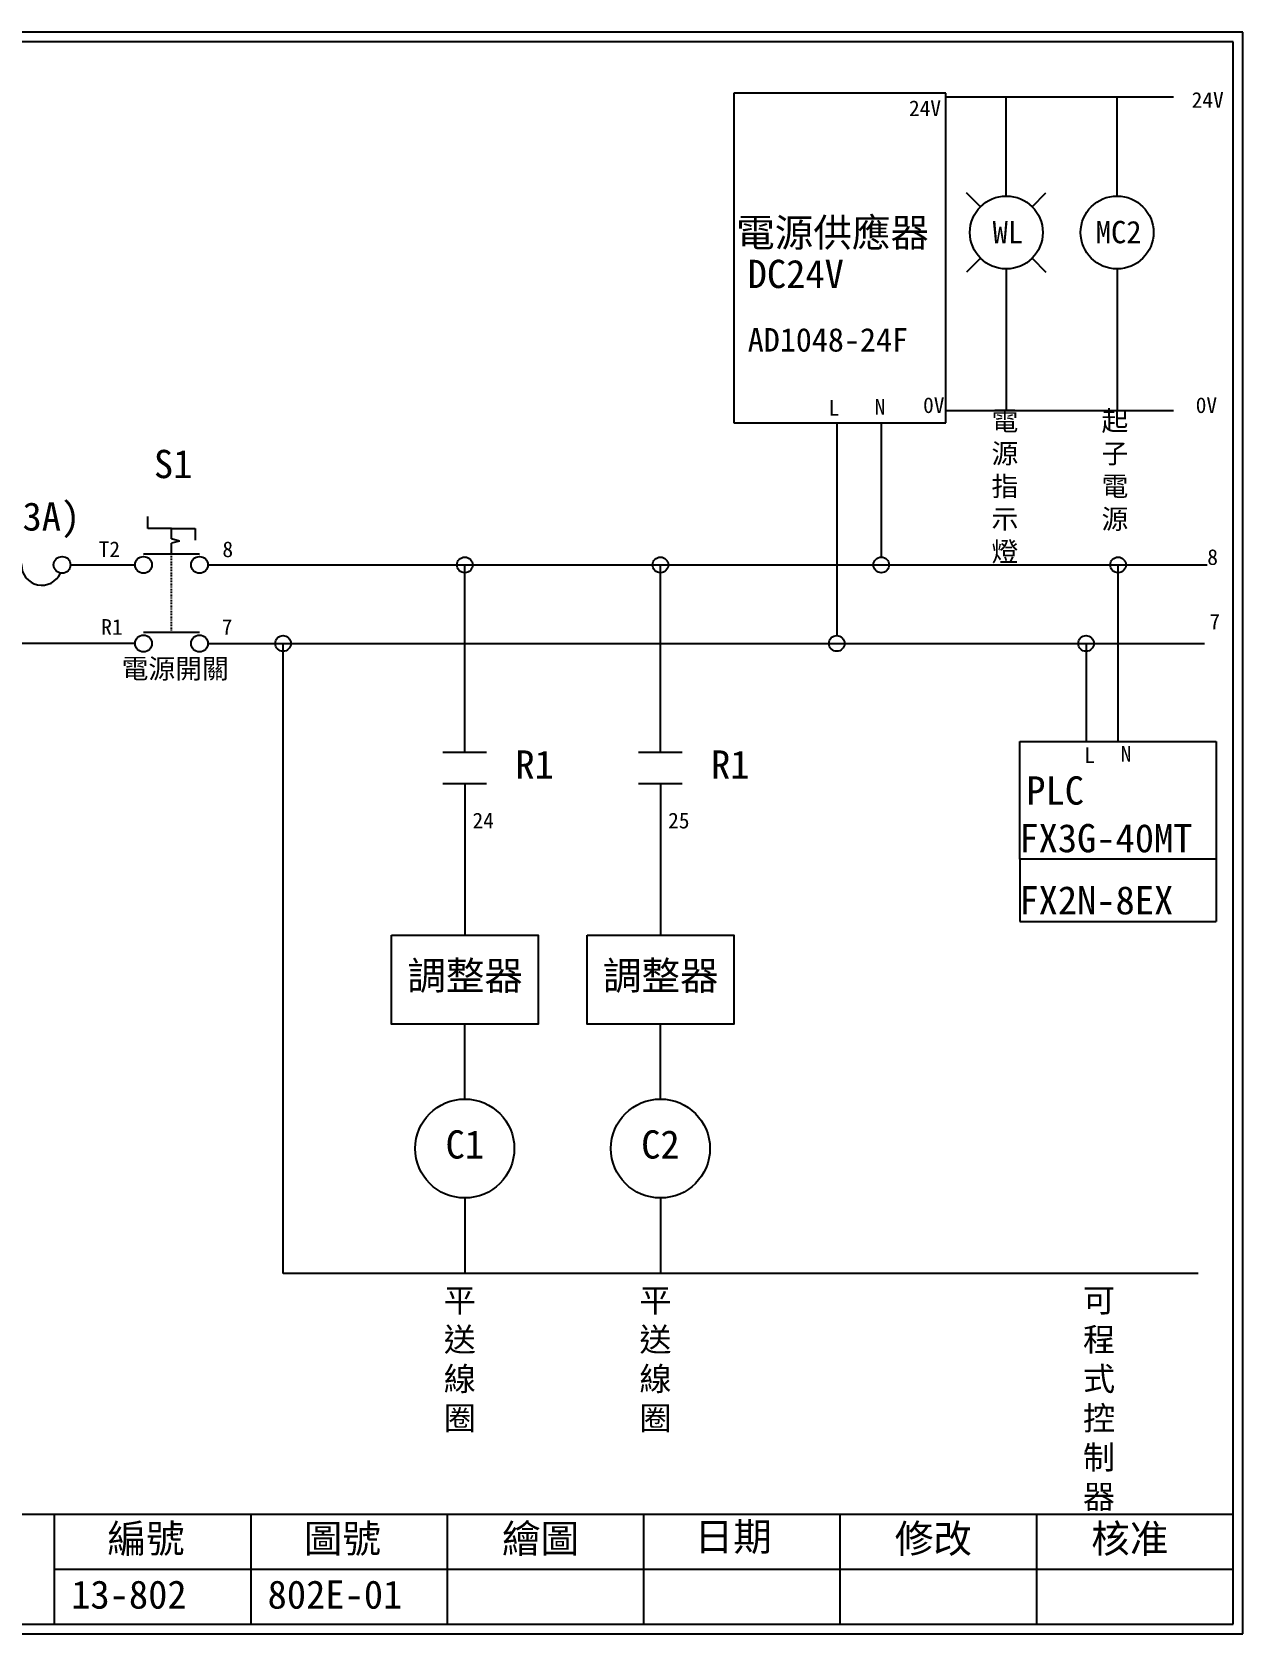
# Model space of a CAD drawing. Extents: x 10 to 297, y 3 to 207.
# Drawn here: x 142.9 to 297, y 3 to 207 of the extents above; entities that cross this region are included whole.
import ezdxf
from ezdxf.enums import TextEntityAlignment as Align

# ---------------------------------------------------------------- set-up
doc = ezdxf.new("R2010")
doc.units = 0
doc.linetypes.add('DASHED', pattern=[0.2, 0.1, -0.1])
doc.layers.get('0').update_dxf_attribs({"linetype": 'CONTINUOUS'})
for name, color, linetype in [('7', 7, 'CONTINUOUS'), ('圖框層', 7, 'CONTINUOUS'), ('標尺寸層', 3, 'CONTINUOUS')]:
    doc.layers.add(name, color=color, linetype=linetype)
doc.styles.add('CNS', font='romanc.shx', dxfattribs={"bigfont": 'chineset.shx'})
doc.styles.add('STSL', font='KAIU.TTF')

# ---------------------------------------------------------------- blocks, each defined once
blk = doc.blocks.new('FUSE')
at = {"color": 7}
for p, q in [((0, 0), (2.14, 0)), ((14.64, 0), (16.78, 0))]:
    blk.add_line(p, q, dxfattribs=at)
for centre in [(3.21, 0), (13.56, 0)]:
    blk.add_circle(centre, 1.07)
for centre, start, end in [((5.8, 0), 0, 156.116), ((10.98, 0), 180, 336.116)]:
    blk.add_arc(centre, 2.59, start, end, dxfattribs=at)

msp = doc.modelspace()

# ---------------------------------------------------------------- linework, layer by layer
for p, q in [((259.19, 199.2), (232.19, 199.2)), ((232.19, 199.2), (232.19, 157.2)), ((259.19, 157.2), (259.19, 199.2)), ((288.16, 198.67), (259.19, 198.67)), ((266.88, 189.99), (266.88, 198.67)), ((266.88, 186.09), (266.88, 189.99)), ((280.98, 186.09), (280.98, 189.99)), ((263.6, 184.73), (261.83, 186.5)), ((270.16, 184.73), (271.93, 186.5)), ((263.6, 178.17), (261.83, 176.4)), ((270.16, 178.17), (271.93, 176.4)), ((266.88, 176.81), (266.88, 172.86)), ((280.98, 176.81), (280.98, 172.86)), ((266.88, 172.86), (266.88, 158.72)), ((280.98, 172.86), (280.98, 158.72)), ((232.19, 157.2), (255.19, 157.2)), ((245.3, 157.2), (245.3, 130.12)), ((250.97, 157.2), (250.97, 140.12)), ((255.19, 157.2), (259.19, 157.2)), ((288.16, 158.72), (259.19, 158.72)), ((157.63, 143.77), (157.63, 145.27)), ((160.63, 143.77), (157.63, 143.77)), ((160.63, 143.77), (163.63, 143.77)), ((163.63, 143.77), (163.63, 142.27)), ((161.63, 142.16), (160.63, 142.43)), ((161.63, 142.16), (160.63, 141.89)), ((147.78, 139.12), (155.99, 139.12)), ((149.92, 139.12), (155.99, 139.12)), ((165.27, 139.12), (292.46, 139.12)), ((197.96, 115.27), (197.96, 139.12)), ((222.86, 115.27), (222.86, 139.12)), ((281.11, 116.64), (281.11, 139.12)), ((155.99, 129.12), (22.17, 129.12)), ((165.27, 129.12), (292.09, 129.12)), ((268.61, 116.64), (293.61, 116.64)), ((268.61, 101.64), (268.61, 116.64)), ((293.61, 116.64), (293.61, 101.64)), ((197.96, 111.3), (197.96, 91.96)), ((222.86, 111.3), (222.86, 91.96)), ((293.61, 101.64), (268.61, 101.64)), ((197.96, 71.11), (197.96, 80.64)), ((222.86, 71.11), (222.86, 80.64)), ((197.96, 58.51), (197.96, 48.91)), ((222.86, 58.51), (222.86, 48.91))]:
    msp.add_line(p, q)
for points in [[(188.63, 91.96), (207.29, 91.96), (207.29, 80.64), (188.63, 80.64)], [(213.53, 91.96), (232.19, 91.96), (232.19, 80.64), (213.53, 80.64)]]:
    msp.add_lwpolyline(points, close=True)
for centre, radius in [((266.88, 181.45), 4.64), ((280.98, 181.45), 4.64), ((250.97, 139.12), 1), ((245.3, 129.12), 1), ((197.96, 64.81), 6.3), ((222.86, 64.81), 6.3)]:
    msp.add_circle(centre, radius)
at = {"layer": '7'}
for p, q in [((160.63, 142.43), (160.63, 143.77)), ((160.63, 140.55), (160.63, 141.89)), ((157.06, 140.55), (164.2, 140.55)), ((157.06, 130.55), (164.2, 130.55))]:
    msp.add_line(p, q, dxfattribs=at)
at = {"layer": '7', "linetype": 'DASHED'}
msp.add_line((160.63, 130.55), (160.63, 140.55), dxfattribs=at)
at = {"layer": '7'}
for centre in [(157.06, 139.12), (164.2, 139.12), (157.06, 129.12), (164.2, 129.12)]:
    msp.add_circle(centre, 1.07, dxfattribs=at)
at = {"layer": '圖框層', "color": 7}
for p, q in [((297, 206.97), (10, 206.97)), ((297, 3), (297, 206.97)), ((295.75, 205.72), (11.25, 205.72)), ((295.75, 4.25), (295.75, 205.72)), ((11.25, 18.25), (295.75, 18.25)), ((145.75, 4.25), (145.75, 18.25)), ((170.75, 4.25), (170.75, 18.25)), ((195.75, 4.25), (195.75, 18.25)), ((220.75, 4.25), (220.75, 18.25)), ((245.75, 4.25), (245.75, 18.25)), ((270.75, 4.25), (270.75, 18.25)), ((145.75, 11.25), (295.75, 11.25)), ((11.25, 4.25), (295.75, 4.25)), ((10, 3), (297, 3))]:
    msp.add_line(p, q, dxfattribs=at)
at = {"layer": '標尺寸層', "color": 7}
for p, q in [((280.98, 189.99), (280.98, 198.67)), ((174.83, 48.91), (174.83, 129.12)), ((277.03, 129.15), (277.03, 116.64)), ((195.17, 115.27), (200.74, 115.27)), ((220.07, 115.27), (225.64, 115.27)), ((195.17, 111.3), (200.74, 111.3)), ((220.07, 111.3), (225.64, 111.3)), ((268.61, 101.64), (268.61, 93.73)), ((293.61, 101.64), (293.61, 93.73)), ((268.61, 93.73), (293.61, 93.73)), ((291.28, 48.91), (174.83, 48.91))]:
    msp.add_line(p, q, dxfattribs=at)
for centre in [(197.96, 139.12), (222.86, 139.12), (281.11, 139.12), (174.83, 129.12), (277.03, 129.12)]:
    msp.add_circle(centre, 1, dxfattribs=at)

# ---------------------------------------------------------------- block references
at = {"color": 7}
msp.add_blockref('FUSE', (133.14, 139.12), dxfattribs=at)

# ---------------------------------------------------------------- texts
for s, p in [('WL', (267.08, 181.5)), ('MC2', (281.18, 181.5))]:
    msp.add_text(s, height=2.856, dxfattribs=at).set_placement(p, align=Align.MIDDLE_CENTER)
at = {"layer": '圖框層', "color": 4, "style": 'STSL'}
for s, height, p in [('24V', 2, (254.49, 196.26)), ('24V', 2, (290.47, 197.32)), ('電源供應器', 3.6, (232.5, 179.63)), ('DC24V', 3.6, (233.96, 174.37)), ('AD1048-24F', 3, (233.97, 166.28)), ('L', 2, (244.26, 158.11)), ('N', 2, (250.12, 158.26)), ('0V', 2, (256.29, 158.46)), ('0V', 2, (290.99, 158.46)), ('S1', 3.6, (158.39, 150.17)), ('F(3A)', 3.6, (136.77, 143.49)), ('T2', 2, (151.36, 140.11)), ('8', 2, (167.11, 140.11)), ('8', 2, (292.46, 139.12)), ('7', 2, (292.73, 130.9)), ('R1', 2, (151.69, 130.22)), ('7', 2, (167.02, 130.22)), ('R1', 3.6, (204.4, 111.9)), ('R1', 3.6, (229.3, 111.9)), ('L', 2, (276.8, 113.88)), ('N', 2, (281.44, 114.06)), ('PLC', 3.6, (269.42, 108.6)), ('24', 2, (198.94, 105.57)), ('25', 2, (223.84, 105.57)), ('FX3G-40MT', 3.6, (268.54, 102.53)), ('FX2N-8EX', 3.6, (268.54, 94.62)), ('調整器', 3.6, (190.64, 85.02)), ('調整器', 3.6, (215.54, 85.02)), ('C1', 3.6, (195.51, 63.53)), ('C2', 3.6, (220.41, 63.53)), ('編號', 3.6, (152.47, 13.34)), ('圖號', 3.6, (177.47, 13.34)), ('繪圖', 3.6, (202.69, 13.34)), ('日期', 3.6, (227.22, 13.59)), ('修改', 3.6, (252.69, 13.34)), ('核准', 3.6, (277.69, 13.34)), ('13-802', 3.6, (147.86, 6.22)), ('802E-01', 3.6, (172.86, 6.22))]:
    msp.add_text(s, height=height, dxfattribs=at).set_placement(p)
at = {"layer": '標尺寸層', "color": 7, "attachment_point": 1, "style": 'CNS'}
for s, insert, char_height, width in [('{\\fDFKai-SB|b0|i0|c136|p65;電\\P源指示燈}', (265, 158.72), 2.5, 4.1392), ('{\\fDFKai-SB|b0|i0|c136|p65;起子電源}', (279, 158.72), 2.5, 4.1392), ('{\\fDFKai-SB|b0|i0|c136|p65;電源開關}', (154.28, 127.16), 2.5, 14.0847), ('{\\fDFKai-SB|b0|i0|c136|p65;平送線圈}', (195.28, 46.99), 3, 5.4243), ('{\\fDFKai-SB|b0|i0|c136|p65;平送線圈}', (220.18, 46.99), 3, 5.4243), ('{\\fDFKai-SB|b0|i0|c136|p65;可程式控制器}', (276.64, 46.99), 3, 5.4243)]:
    msp.add_mtext(s, dxfattribs=dict(at, insert=insert, char_height=char_height, width=width))

doc.saveas('drawing.dxf')
